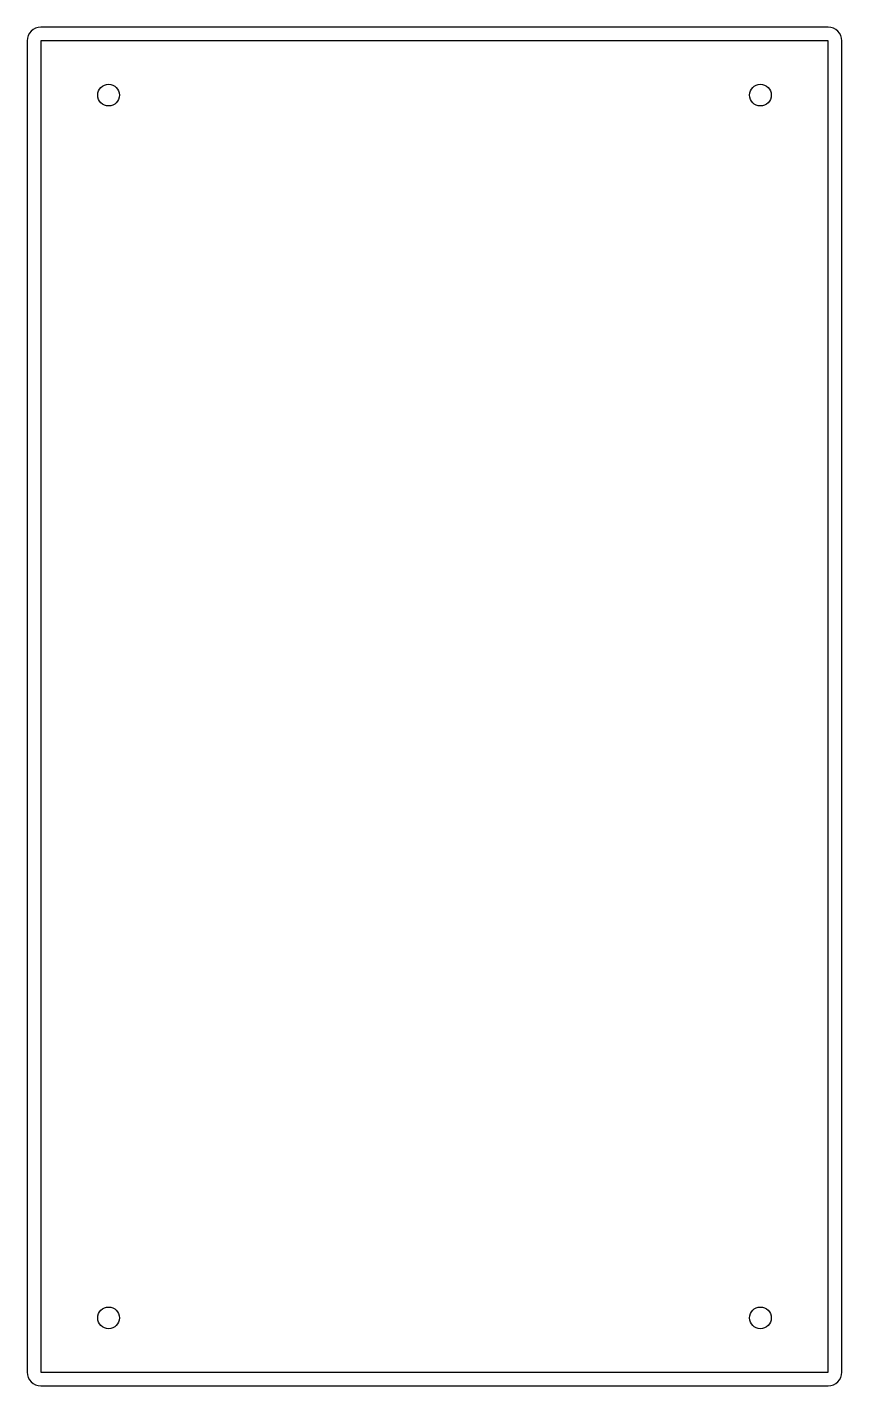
# Model space of a CAD drawing. Header units: millimetres. Extents: x -60 to 60, y -100 to 100.
import ezdxf

# ---------------------------------------------------------------- set-up
doc = ezdxf.new("R2010")
doc.units = ezdxf.units.MM
doc.layers.get('0').update_dxf_attribs({"linetype": 'CONTINUOUS'})

msp = doc.modelspace()

# ---------------------------------------------------------------- linework, layer by layer
msp.add_lwpolyline([(-58, -100), (58, -100, 0.414214), (60, -98), (60, 98, 0.414214), (58, 100), (-58, 100, 0.414214), (-60, 98), (-60, -98, 0.414214)], format="xyb", close=True)
msp.add_lwpolyline([(58, 98), (-58, 98), (-58, -98), (58, -98)], close=True)
for centre in [(-48, 90), (48, 90), (-48, -90), (48, -90)]:
    msp.add_circle(centre, 1.6)

doc.saveas('drawing.dxf')
